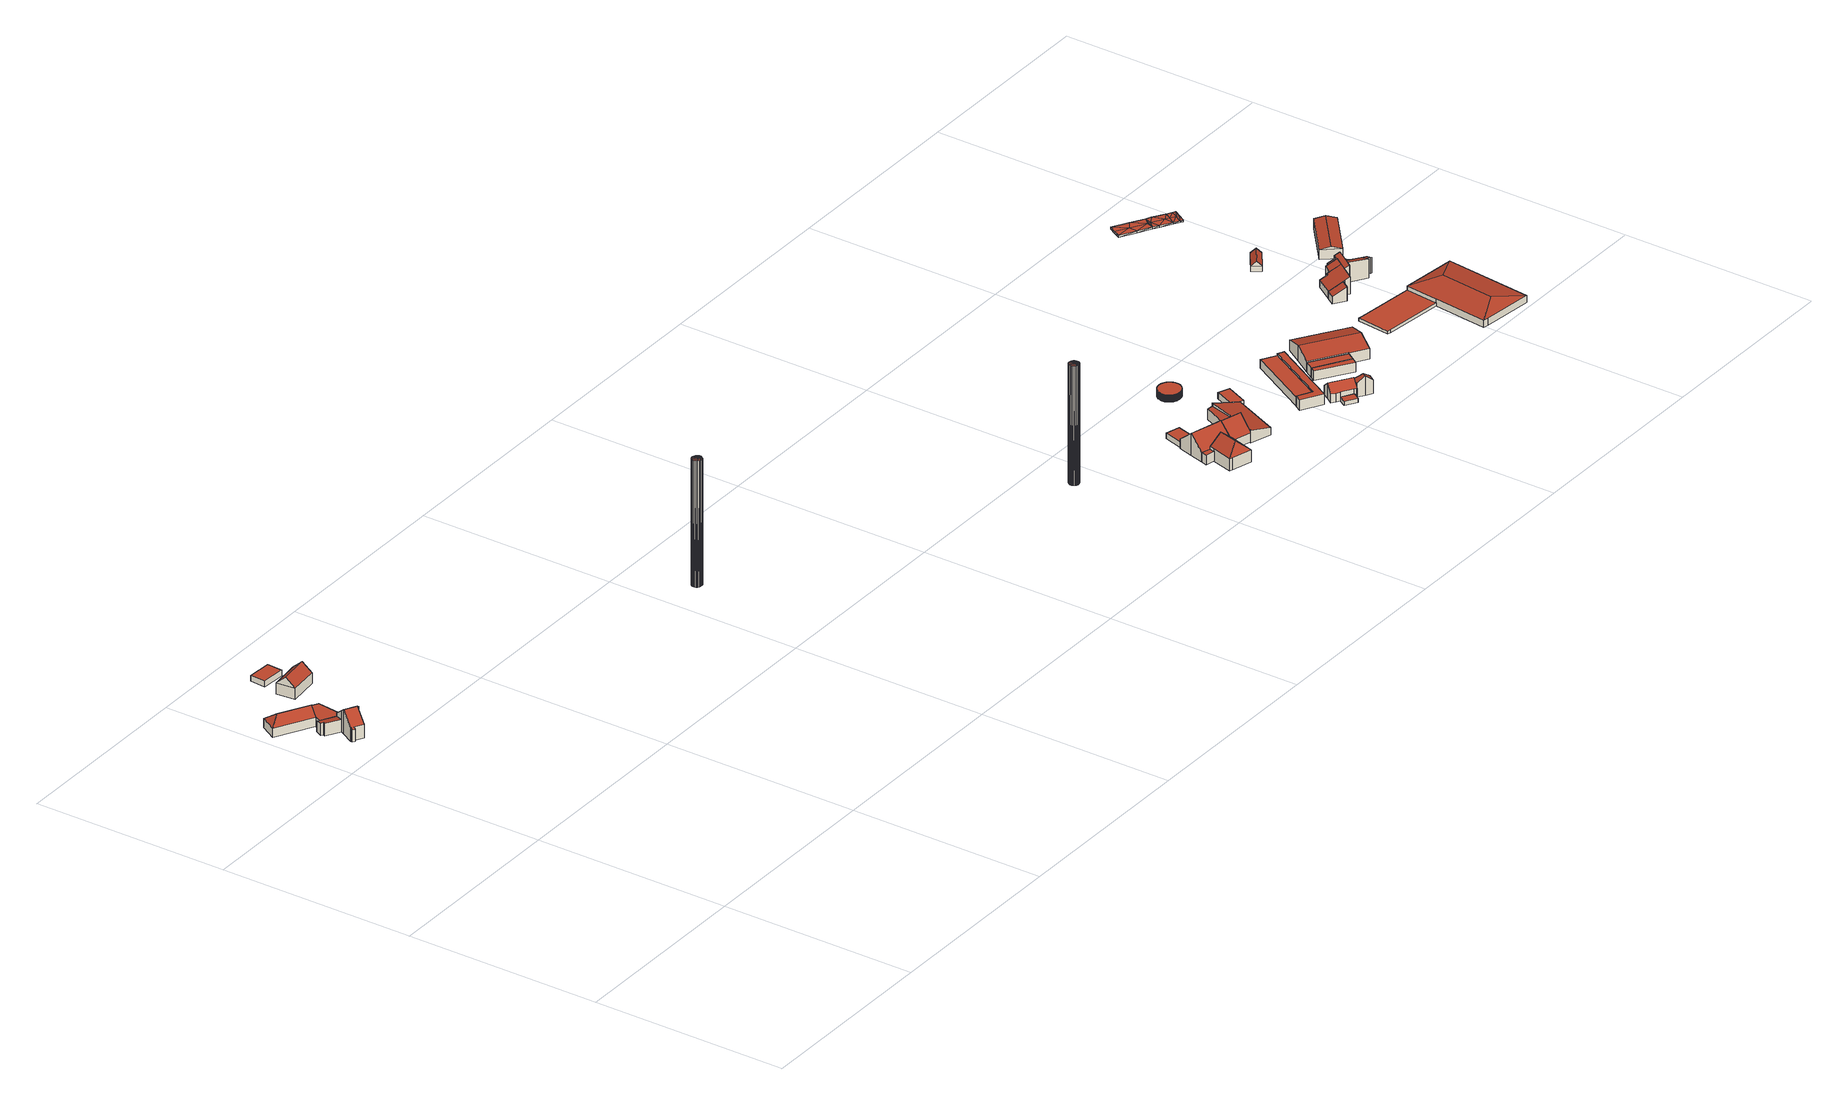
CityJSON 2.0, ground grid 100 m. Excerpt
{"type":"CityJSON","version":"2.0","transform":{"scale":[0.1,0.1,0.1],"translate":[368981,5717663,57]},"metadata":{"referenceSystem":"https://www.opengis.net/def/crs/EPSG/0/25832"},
"CityObjects":{
"building1":{"type":"Building","attributes":{"Gemeindeschluessel":"05562020","Geometrietyp2DReferenz":"3000","function":"31001_2720"},"address":[{"country":"Germany","locality":"Herten","thoroughfareNumber":"125","thoroughfareName":"Hertener Straße"}],"children":["building1-1","building1-2"]},
"building1-1":{"type":"BuildingPart","attributes":{"roofType":"5000","measuredHeight":8.54},"parents":["building1"],"geometry":[{"type":"MultiSurface","lod":"2","boundaries":[[[0,1,2,3]],[[4,5,1,0]],[[6,7,5,4]],[[3,2,8,9]],[[10,6,4,0,11]],[[0,3,11]],[[3,9,10,11]],[[1,5,7,12,8,2]],[[10,13,14]],[[14,13,12,7,6]],[[10,15,13]],[[13,15,9,8,12]]],"semantics":{"surfaces":[{"type":"WallSurface"},{"type":"RoofSurface"},{"type":"GroundSurface"},{"type":"ClosureSurface"}],"values":[0,0,0,0,1,1,1,2,0,3,0,3]}}]},
"building1-2":{"type":"BuildingPart","attributes":{"roofType":"1000","measuredHeight":5.35},"parents":["building1"],"geometry":[{"type":"MultiSurface","lod":"2","boundaries":[[[16,8,17,18]],[[19,20,7,21]],[[22,23,20,19]],[[18,17,23,22]],[[19,21,16,18,22]],[[8,7,20,23,17]],[[16,15,9]],[[14,21,6]],[[13,14,6,7,12]],[[9,15,13,12,8]]],"semantics":{"surfaces":[{"type":"WallSurface"},{"type":"RoofSurface"},{"type":"GroundSurface"},{"type":"ClosureSurface"}],"values":[0,0,0,0,1,2,0,0,3,3]}}]},
"building2":{"type":"Building","attributes":{"Gemeindeschluessel":"05562020","Geometrietyp2DReferenz":"3000","function":"31001_1210"},"address":[{"country":"Germany","locality":"Herten","thoroughfareNumber":"125","thoroughfareName":"Hertener Straße"}],"children":["building2-1","building2-2"]},
"building2-1":{"type":"BuildingPart","attributes":{"roofType":"3100","measuredHeight":12.62},"parents":["building2"],"geometry":[{"type":"MultiSurface","lod":"2","boundaries":[[[24,25,26,27]],[[28,29,25,24]],[[30,31,29,28]],[[32,33,31,30]],[[34,35,33,32]],[[36,37,35,34]],[[38,23,39,40]],[[41,42,23,38]],[[43,44,42,41]],[[45,46,44,43]],[[47,48,46,45]],[[49,50,48,47]],[[51,52,50,49]],[[53,54,52,51]],[[55,56,54,53]],[[57,58,56,55]],[[59,60,58,57]],[[61,62,60,59]],[[63,64,62,61]],[[65,66,64,63]],[[67,68,66,65]],[[27,26,68,67]],[[32,30,28,24,27,67,65,34]],[[63,61,59,57,55,53,51,49,47,45,43,41,38,40,36,34,65]],[[25,29,31,33,35,37,39,23,42,44,46,48,50,52,54,56,58,60,62,64,66,68,26]],[[36,40,69,70]],[[39,37,70,69]]],"semantics":{"surfaces":[{"type":"WallSurface"},{"type":"RoofSurface"},{"type":"GroundSurface"},{"type":"ClosureSurface"}],"values":[0,0,0,0,0,0,0,0,0,0,0,0,0,0,0,0,0,0,0,0,0,0,1,1,2,0,3]}}]},
"building2-2":{"type":"BuildingPart","attributes":{"roofType":"2100","measuredHeight":6.55},"parents":["building2"],"geometry":[{"type":"Solid","lod":"2","boundaries":[[[[71,17,72,73]],[[69,39,17,71]],[[74,75,37,70]],[[76,77,75,74]],[[78,79,77,76]],[[80,81,79,78]],[[73,72,81,80]],[[78,76,74,70,69,71,73,80]],[[17,39,37,75,77,79,81,72]],[[69,70,37,39]]]],"semantics":{"surfaces":[{"type":"WallSurface"},{"type":"RoofSurface"},{"type":"GroundSurface"},{"type":"ClosureSurface"}],"values":[[0,0,0,0,0,0,0,1,2,3]]}}]},
"building3":{"type":"Building","attributes":{"Geometrietyp2DReferenz":"3000","Gemeindeschluessel":"05562020","function":"31001_2720","roofType":"3100","measuredHeight":9.95},"geometry":[{"type":"Solid","lod":"2","boundaries":[[[[82,83,84,85]],[[86,87,83,82]],[[88,89,87,86]],[[85,84,89,88]],[[82,90,86]],[[88,91,85]],[[85,91,90,82]],[[86,90,91,88]],[[83,87,89,84]]]],"semantics":{"surfaces":[{"type":"WallSurface"},{"type":"RoofSurface"},{"type":"GroundSurface"}],"values":[[0,0,0,0,0,0,1,1,2]]}}]},
"building4":{"type":"Building","attributes":{"Geometrietyp2DReferenz":"3000","Gemeindeschluessel":"05562020","function":"31001_2720","roofType":"1000","measuredHeight":3.08},"geometry":[{"type":"Solid","lod":"2","boundaries":[[[[92,93,94,95]],[[96,97,93,92]],[[98,99,97,96]],[[95,94,99,98]],[[96,92,95,98]],[[93,97,99,94]]]],"semantics":{"surfaces":[{"type":"WallSurface"},{"type":"RoofSurface"},{"type":"GroundSurface"}],"values":[[0,0,0,0,1,2]]}}]},
"building5":{"type":"Building","attributes":{"Geometrietyp2DReferenz":"1000","Gemeindeschluessel":"05562020","function":"51002_1251","roofType":"1000","measuredHeight":65},"geometry":[{"type":"Solid","lod":"2","boundaries":[[[[100,101,102]],[[101,103,102]],[[104,105,100]],[[105,101,100]],[[106,107,104]],[[107,105,104]],[[108,109,106]],[[109,107,106]],[[110,111,108]],[[111,109,108]],[[112,113,110]],[[113,111,110]],[[114,115,112]],[[115,113,112]],[[116,117,114]],[[117,115,114]],[[118,119,116]],[[119,117,116]],[[120,121,118]],[[121,119,118]],[[122,123,120]],[[123,121,120]],[[124,125,122]],[[125,123,122]],[[126,127,124]],[[127,125,124]],[[128,129,130]],[[130,131,126]],[[131,127,126]],[[129,131,130]],[[132,133,128]],[[133,129,128]],[[134,135,132]],[[135,133,132]],[[136,137,134]],[[137,135,134]],[[138,139,136]],[[139,137,136]],[[102,103,138]],[[103,139,138]],[[103,101,139]],[[101,105,139]],[[105,107,139]],[[107,109,139]],[[109,111,139]],[[111,113,139]],[[113,115,139]],[[115,117,139]],[[117,119,139]],[[119,121,139]],[[121,123,139]],[[123,125,139]],[[125,127,139]],[[127,131,139]],[[131,129,139]],[[129,133,139]],[[133,135,139]],[[135,137,139]],[[100,102,104]],[[102,138,104]],[[138,136,104]],[[136,134,104]],[[134,132,104]],[[132,128,104]],[[128,130,104]],[[130,126,104]],[[126,124,104]],[[124,122,104]],[[122,120,104]],[[120,118,104]],[[118,116,104]],[[116,114,104]],[[114,112,104]],[[112,110,104]],[[110,108,104]],[[108,106,104]]]],"semantics":{"surfaces":[{"type":"WallSurface"},{"type":"GroundSurface"},{"type":"RoofSurface"}],"values":[[0,0,0,0,0,0,0,0,0,0,0,0,0,0,0,0,0,0,0,0,0,0,0,0,0,0,0,0,0,0,0,0,0,0,0,0,0,0,0,0,1,1,1,1,1,1,1,1,1,1,1,1,1,1,1,1,1,1,2,2,2,2,2,2,2,2,2,2,2,2,2,2,2,2,2,2]]}}]},
"building6":{"type":"Building","attributes":{"Geometrietyp2DReferenz":"1000","Gemeindeschluessel":"05562020","function":"51002_1251","roofType":"1000","measuredHeight":61.5},"geometry":[{"type":"Solid","lod":"2","boundaries":[[[[140,141,142]],[[141,143,142]],[[144,145,140]],[[145,141,140]],[[146,147,144]],[[147,145,144]],[[148,149,146]],[[149,147,146]],[[150,151,148]],[[151,149,148]],[[152,153,150]],[[153,151,150]],[[154,155,152]],[[155,153,152]],[[156,157,154]],[[157,155,154]],[[158,159,156]],[[159,157,156]],[[160,161,158]],[[161,159,158]],[[162,163,160]],[[163,161,160]],[[164,165,162]],[[166,167,168]],[[165,163,162]],[[168,169,164]],[[169,165,164]],[[167,169,168]],[[170,171,166]],[[171,167,166]],[[172,173,170]],[[173,171,170]],[[174,175,172]],[[175,173,172]],[[176,177,174]],[[177,175,174]],[[178,179,176]],[[179,177,176]],[[142,143,178]],[[143,179,178]],[[143,141,179]],[[141,145,179]],[[145,147,179]],[[147,149,179]],[[149,151,179]],[[151,153,179]],[[153,155,179]],[[155,157,179]],[[157,159,179]],[[159,161,179]],[[161,163,179]],[[163,165,179]],[[165,169,179]],[[169,167,179]],[[167,171,179]],[[171,173,179]],[[173,175,179]],[[175,177,179]],[[140,142,144]],[[142,178,144]],[[178,176,144]],[[176,174,144]],[[174,172,144]],[[172,170,144]],[[170,166,144]],[[166,168,144]],[[168,164,144]],[[164,162,144]],[[162,160,144]],[[160,158,144]],[[158,156,144]],[[156,154,144]],[[154,152,144]],[[152,150,144]],[[150,148,144]],[[148,146,144]]]],"semantics":{"surfaces":[{"type":"WallSurface"},{"type":"GroundSurface"},{"type":"RoofSurface"}],"values":[[0,0,0,0,0,0,0,0,0,0,0,0,0,0,0,0,0,0,0,0,0,0,0,0,0,0,0,0,0,0,0,0,0,0,0,0,0,0,0,0,1,1,1,1,1,1,1,1,1,1,1,1,1,1,1,1,1,1,2,2,2,2,2,2,2,2,2,2,2,2,2,2,2,2,2,2]]}}]},
"building7":{"type":"Building","attributes":{"Geometrietyp2DReferenz":"3000","Gemeindeschluessel":"05562020","function":"31001_1210","roofType":"5000","measuredHeight":11.43},"address":[{"country":"Germany","locality":"Herten","thoroughfareNumber":"55","thoroughfareName":"Ebbelicher Weg"}],"geometry":[{"type":"Solid","lod":"2","boundaries":[[[[180,181,182,183]],[[184,185,181,180]],[[186,187,185,184]],[[188,189,187,186]],[[190,191,189,188]],[[192,193,191,190]],[[183,182,193,192]],[[188,186,184,180,194]],[[180,183,192,194]],[[192,190,188,194]],[[181,185,187,189,191,193,182]]]],"semantics":{"surfaces":[{"type":"WallSurface"},{"type":"RoofSurface"},{"type":"GroundSurface"}],"values":[[0,0,0,0,0,0,0,1,1,1,2]]}}]},
"building8":{"type":"Building","attributes":{"Gemeindeschluessel":"05562020","Geometrietyp2DReferenz":"3000","function":"31001_2720"},"address":[{"country":"Germany","locality":"Herten","thoroughfareNumber":"55","thoroughfareName":"Ebbelicher Weg"}],"children":["building8-1","building8-2"]},
"building8-1":{"type":"BuildingPart","attributes":{"roofType":"3100","measuredHeight":11.27},"parents":["building8"],"geometry":[{"type":"Solid","lod":"2","boundaries":[[[[195,196,197,198]],[[199,200,196,195]],[[201,202,200,199]],[[203,204,202,201]],[[205,206,204,203]],[[207,208,206,205]],[[209,210,208,207]],[[198,209,207,205,195]],[[203,201,199,195,205]],[[197,196,200,202,204,206,208,210]],[[198,197,210,209]]]],"semantics":{"surfaces":[{"type":"WallSurface"},{"type":"RoofSurface"},{"type":"GroundSurface"},{"type":"ClosureSurface"}],"values":[[0,0,0,0,0,0,0,1,1,2,3]]}}]},
"building8-2":{"type":"BuildingPart","attributes":{"roofType":"1000","measuredHeight":4.93},"parents":["building8"],"geometry":[{"type":"Solid","lod":"2","boundaries":[[[[198,197,211,212]],[[213,214,210,209]],[[212,211,214,213]],[[209,198,212,213]],[[197,210,214,211]],[[209,210,197,198]]]],"semantics":{"surfaces":[{"type":"WallSurface"},{"type":"RoofSurface"},{"type":"GroundSurface"},{"type":"ClosureSurface"}],"values":[[0,0,0,1,2,3]]}}]},
"building9":{"type":"Building","attributes":{"Geometrietyp2DReferenz":"3000","Gemeindeschluessel":"05562020","function":"31001_2720","roofType":"1000","measuredHeight":2.94},"address":[{"country":"Germany","locality":"Herten","thoroughfareNumber":"55","thoroughfareName":"Ebbelicher Weg"}],"geometry":[{"type":"Solid","lod":"2","boundaries":[[[[215,216,217,218]],[[219,220,216,215]],[[221,222,220,219]],[[218,217,222,221]],[[219,215,218,221]],[[216,220,222,217]]]],"semantics":{"surfaces":[{"type":"WallSurface"},{"type":"RoofSurface"},{"type":"GroundSurface"}],"values":[[0,0,0,0,1,2]]}}]},
"building10":{"type":"Building","attributes":{"Geometrietyp2DReferenz":"3000","Gemeindeschluessel":"05562020","function":"31001_2720","roofType":"3100","measuredHeight":11.49},"address":[{"country":"Germany","locality":"Herten","thoroughfareNumber":"55","thoroughfareName":"Ebbelicher Weg"}],"geometry":[{"type":"Solid","lod":"2","boundaries":[[[[223,224,225,226]],[[227,228,224,223]],[[229,230,228,227]],[[231,232,230,229]],[[233,234,232,231]],[[235,236,234,233]],[[237,238,236,235]],[[226,225,238,237]],[[229,227,223,226,231]],[[237,235,233,231,226]],[[224,228,230,232,234,236,238,225]]]],"semantics":{"surfaces":[{"type":"WallSurface"},{"type":"RoofSurface"},{"type":"GroundSurface"}],"values":[[0,0,0,0,0,0,0,0,1,1,2]]}}]},
"building11":{"type":"Building","attributes":{"Gemeindeschluessel":"05562020","Geometrietyp2DReferenz":"3000","function":"31001_2720"},"address":[{"country":"Germany","locality":"Herten","thoroughfareNumber":"55","thoroughfareName":"Ebbelicher Weg"}],"children":["building11-1","building11-2"]},
"building11-1":{"type":"BuildingPart","attributes":{"roofType":"2100","measuredHeight":7.48},"parents":["building11"],"geometry":[{"type":"MultiSurface","lod":"2","boundaries":[[[239,240,241,242]],[[243,244,240,239]],[[245,246,244,243]],[[247,248,249,250]],[[251,252,248,247]],[[253,254,252,251]],[[242,241,254,253]],[[251,247,250,245,243,239,242,253]],[[240,244,246,249,248,252,254,241]],[[245,250,255,256]],[[249,246,256,255]]],"semantics":{"surfaces":[{"type":"WallSurface"},{"type":"RoofSurface"},{"type":"GroundSurface"},{"type":"ClosureSurface"}],"values":[0,0,0,0,0,0,0,1,2,0,3]}}]},
"building11-2":{"type":"BuildingPart","attributes":{"roofType":"2100","measuredHeight":6.39},"parents":["building11"],"geometry":[{"type":"Solid","lod":"2","boundaries":[[[[257,258,259,260]],[[255,249,258,257]],[[260,259,246,256]],[[255,257,260,256]],[[258,249,246,259]],[[255,256,246,249]]]],"semantics":{"surfaces":[{"type":"WallSurface"},{"type":"RoofSurface"},{"type":"GroundSurface"},{"type":"ClosureSurface"}],"values":[[0,0,0,1,2,3]]}}]},
"building12":{"type":"Building","attributes":{"Geometrietyp2DReferenz":"3000","Gemeindeschluessel":"05562020","function":"31001_2720","roofType":"1000","measuredHeight":3.69},"address":[{"country":"Germany","locality":"Herten","thoroughfareNumber":"55","thoroughfareName":"Ebbelicher Weg"}],"geometry":[{"type":"Solid","lod":"2","boundaries":[[[[261,262,263,264]],[[265,266,262,261]],[[267,268,266,265]],[[269,270,268,267]],[[271,272,270,269]],[[273,274,272,271]],[[275,276,274,273]],[[277,278,276,275]],[[279,280,278,277]],[[281,282,280,279]],[[283,284,282,281]],[[285,286,284,283]],[[287,288,286,285]],[[289,290,288,287]],[[291,292,290,289]],[[293,294,292,291]],[[295,296,294,293]],[[297,298,296,295]],[[299,300,298,297]],[[301,302,300,299]],[[303,304,302,301]],[[305,306,304,303]],[[307,308,306,305]],[[309,310,308,307]],[[311,312,310,309]],[[313,314,312,311]],[[315,316,314,313]],[[317,318,316,315]],[[319,320,318,317]],[[321,322,320,319]],[[323,324,322,321]],[[325,326,324,323]],[[327,328,326,325]],[[329,330,328,327]],[[331,332,330,329]],[[333,334,332,331]],[[335,336,334,333]],[[337,338,336,335]],[[339,340,338,337]],[[341,342,340,339]],[[343,344,342,341]],[[345,346,344,343]],[[347,348,346,345]],[[349,350,348,347]],[[351,352,350,349]],[[353,354,352,351]],[[355,356,354,353]],[[357,358,356,355]],[[359,360,358,357]],[[361,362,360,359]],[[363,364,362,361]],[[365,366,364,363]],[[367,368,366,365]],[[369,370,368,367]],[[371,372,370,369]],[[373,374,372,371]],[[375,376,374,373]],[[377,378,376,375]],[[379,380,378,377]],[[381,382,380,379]],[[383,384,382,381]],[[385,386,384,383]],[[387,388,386,385]],[[389,390,388,387]],[[391,392,390,389]],[[393,394,392,391]],[[395,396,394,393]],[[397,398,396,395]],[[399,400,398,397]],[[401,402,400,399]],[[403,404,402,401]],[[405,406,404,403]],[[407,408,406,405]],[[409,410,408,407]],[[411,412,410,409]],[[413,414,412,411]],[[415,416,414,413]],[[417,418,416,415]],[[419,420,418,417]],[[421,422,420,419]],[[423,424,422,421]],[[425,426,424,423]],[[427,428,426,425]],[[429,430,428,427]],[[431,432,430,429]],[[433,434,432,431]],[[435,436,434,433]],[[437,438,436,435]],[[439,440,438,437]],[[441,442,440,439]],[[443,444,442,441]],[[445,446,444,443]],[[447,448,446,445]],[[449,450,448,447]],[[451,452,450,449]],[[264,263,452,451]],[[449,447,445,443,441,439,437,435,433,431,429,427,425,423,421,419,417,415,413,411,409,407,405,403,401,399,397,395,393,391,389,387,385,383,381,379,377,375,373,371,369,367,365,363,361,359,357,355,353,351,349,347,345,343,341,339,337,335,333,331,329,327,325,323,321,319,317,315,313,311,309,307,305,303,301,299,297,295,293,291,289,287,285,283,281,279,277,275,273,271,269,267,265,261,264,451]],[[262,266,268,270,272,274,276,278,280,282,284,286,288,290,292,294,296,298,300,302,304,306,308,310,312,314,316,318,320,322,324,326,328,330,332,334,336,338,340,342,344,346,348,350,352,354,356,358,360,362,364,366,368,370,372,374,376,378,380,382,384,386,388,390,392,394,396,398,400,402,404,406,408,410,412,414,416,418,420,422,424,426,428,430,432,434,436,438,440,442,444,446,448,450,452,263]]]],"semantics":{"surfaces":[{"type":"WallSurface"},{"type":"RoofSurface"},{"type":"GroundSurface"}],"values":[[0,0,0,0,0,0,0,0,0,0,0,0,0,0,0,0,0,0,0,0,0,0,0,0,0,0,0,0,0,0,0,0,0,0,0,0,0,0,0,0,0,0,0,0,0,0,0,0,0,0,0,0,0,0,0,0,0,0,0,0,0,0,0,0,0,0,0,0,0,0,0,0,0,0,0,0,0,0,0,0,0,0,0,0,0,0,0,0,0,0,0,0,0,0,0,0,1,2]]}}]},
"building13":{"type":"Building","attributes":{"Geometrietyp2DReferenz":"3000","Gemeindeschluessel":"05562020","function":"31001_2720","roofType":"1000","measuredHeight":3.33},"address":[{"country":"Germany","locality":"Herten","thoroughfareNumber":"55","thoroughfareName":"Ebbelicher Weg"}],"geometry":[{"type":"Solid","lod":"2","boundaries":[[[[453,454,455,456]],[[457,458,454,453]],[[459,460,458,457]],[[461,462,460,459]],[[463,464,462,461]],[[465,466,464,463]],[[251,467,466,465]],[[468,469,467,251]],[[456,455,469,468]],[[251,465,463,461,459,457,453,456,468]],[[454,458,460,462,464,466,467,469,455]]]],"semantics":{"surfaces":[{"type":"WallSurface"},{"type":"RoofSurface"},{"type":"GroundSurface"}],"values":[[0,0,0,0,0,0,0,0,0,1,2]]}}]},
"building14":{"type":"Building","attributes":{"Geometrietyp2DReferenz":"3000","Gemeindeschluessel":"05562020","function":"51009_1610","roofType":"1000","measuredHeight":5.32},"geometry":[{"type":"Solid","lod":"2","boundaries":[[[[470,471,472,473]],[[474,475,471,470]],[[476,477,475,474]],[[478,479,477,476]],[[480,481,479,478]],[[473,472,481,480]],[[478,476,474,470,473,480]],[[471,475,477,479,481,472]]]],"semantics":{"surfaces":[{"type":"WallSurface"},{"type":"RoofSurface"},{"type":"GroundSurface"}],"values":[[0,0,0,0,0,0,1,2]]}}]},
"building15":{"type":"Building","attributes":{"Gemeindeschluessel":"05562020","Geometrietyp2DReferenz":"3000","function":"31001_2724"},"address":[{"country":"Germany","locality":"Herten","thoroughfareNumber":"56","thoroughfareName":"Ebbelicher Weg"}],"children":["building15-1","building15-2","building15-3"]},
"building15-1":{"type":"BuildingPart","attributes":{"roofType":"3100","measuredHeight":8.08,"storeysAboveGround":1},"parents":["building15"],"geometry":[{"type":"MultiSurface","lod":"2","boundaries":[[[482,483,484]],[[485,486,487]],[[488,489,486,485]],[[490,491,489,488]],[[492,493,491,490]],[[494,495,493,492]],[[496,497,495,494]],[[498,499,497,496]],[[500,501,502,503]],[[484,483,501,500]],[[490,488,485,487,482,484,500,503,504,492]],[[498,496,494,492,504]],[[486,489,491,493,495,497,499,505,502,501,483]],[[482,487,506,507]],[[486,483,507,506]],[[498,504,508,509]],[[508,505,499,509]],[[504,510,508]],[[508,510,503,502,505]]],"semantics":{"surfaces":[{"type":"WallSurface"},{"type":"RoofSurface"},{"type":"GroundSurface"},{"type":"ClosureSurface"}],"values":[0,0,0,0,0,0,0,0,0,0,1,1,2,0,3,0,3,0,3]}}]},
"building15-2":{"type":"BuildingPart","attributes":{"roofType":"5000","measuredHeight":9.92,"storeysAboveGround":1},"parents":["building15"],"geometry":[{"type":"MultiSurface","lod":"2","boundaries":[[[511,502,512,513]],[[514,515,499,509]],[[516,517,515,514]],[[513,512,517,516]],[[513,516,514,518]],[[514,509,518]],[[509,511,513,518]],[[502,499,515,517,512]],[[511,510,503]],[[508,509,499,505]],[[503,510,508,505,502]]],"semantics":{"surfaces":[{"type":"WallSurface"},{"type":"RoofSurface"},{"type":"GroundSurface"},{"type":"ClosureSurface"}],"values":[0,0,0,0,1,1,1,2,0,3,3]}}]},
"building15-3":{"type":"BuildingPart","attributes":{"roofType":"9999","measuredHeight":2.14,"storeysAboveGround":1},"parents":["building15"],"geometry":[{"type":"Solid","lod":"2","boundaries":[[[[507,506,519,520]],[[506,486,521,519]],[[520,522,483,507]],[[519,521,522,520]],[[506,507,483,486]],[[486,483,522,521]]]],"semantics":{"surfaces":[{"type":"RoofSurface"},{"type":"WallSurface"},{"type":"GroundSurface"}],"values":[[0,1,1,1,1,2]]}}]},
"building16":{"type":"Building","attributes":{"Geometrietyp2DReferenz":"3000","Gemeindeschluessel":"05562020","function":"31001_2724","roofType":"1000","measuredHeight":4.28},"address":[{"country":"Germany","locality":"Herten","thoroughfareNumber":"56","thoroughfareName":"Ebbelicher Weg"}],"geometry":[{"type":"Solid","lod":"2","boundaries":[[[[523,524,525,526]],[[527,528,524,523]],[[529,530,528,527]],[[526,525,530,529]],[[527,523,526,529]],[[524,528,530,525]]]],"semantics":{"surfaces":[{"type":"WallSurface"},{"type":"RoofSurface"},{"type":"GroundSurface"}],"values":[[0,0,0,0,1,2]]}}]},
"building17":{"type":"Building","attributes":{"Geometrietyp2DReferenz":"3000","Gemeindeschluessel":"05562020","function":"51009_1610","roofType":"1000","measuredHeight":4.91},"geometry":[{"type":"Solid","lod":"2","boundaries":[[[[531,532,533,534]],[[535,536,532,531]],[[537,538,536,535]],[[534,533,538,537]],[[535,531,534,537]],[[532,536,538,533]]]],"semantics":{"surfaces":[{"type":"WallSurface"},{"type":"RoofSurface"},{"type":"GroundSurface"}],"values":[[0,0,0,0,1,2]]}}]},
"building18":{"type":"Building","attributes":{"Geometrietyp2DReferenz":"3000","Gemeindeschluessel":"05562020","function":"31001_2724","roofType":"1000","measuredHeight":4.92},"address":[{"country":"Germany","locality":"Herten","thoroughfareNumber":"56","thoroughfareName":"Ebbelicher Weg"}],"geometry":[{"type":"Solid","lod":"2","boundaries":[[[[539,540,541,542]],[[543,544,540,539]],[[531,532,544,543]],[[534,533,532,531]],[[542,541,533,534]],[[531,543,539,542,534]],[[540,544,532,533,541]]]],"semantics":{"surfaces":[{"type":"WallSurface"},{"type":"RoofSurface"},{"type":"GroundSurface"}],"values":[[0,0,0,0,0,1,2]]}}]},
"building19":{"type":"Building","attributes":{"Geometrietyp2DReferenz":"3000","Gemeindeschluessel":"05562020","function":"31001_2723","roofType":"3100","measuredHeight":8.03},"address":[{"country":"Germany","locality":"Herten","thoroughfareNumber":"56","thoroughfareName":"Ebbelicher Weg"}],"geometry":[{"type":"Solid","lod":"2","boundaries":[[[[545,546,541,547]],[[548,549,546,545]],[[550,551,549,548]],[[552,553,551,550]],[[554,555,553,552]],[[556,544,555,554]],[[557,540,544,556]],[[547,541,540,557]],[[547,557,556,554,552,545]],[[550,548,545,552]],[[546,549,551,553,555,544,540,541]]]],"semantics":{"surfaces":[{"type":"WallSurface"},{"type":"RoofSurface"},{"type":"GroundSurface"}],"values":[[0,0,0,0,0,0,0,0,1,1,2]]}}]},
"building20":{"type":"Building","attributes":{"Gemeindeschluessel":"05562020","Geometrietyp2DReferenz":"3000","function":"51003_1201"},"children":["building20-1","building20-2"]},
"building20-1":{"type":"BuildingPart","attributes":{"roofType":"3200","measuredHeight":6.05},"parents":["building20"],"geometry":[{"type":"MultiSurface","lod":"2","boundaries":[[[558,559,560,561]],[[562,563,559,558]],[[564,565,566,567]],[[568,569,565,564]],[[570,571,569,568]],[[561,560,571,570]],[[572,570,568,573]],[[568,564,567,573]],[[573,567,562,558,572]],[[558,561,570,572]],[[559,563,566,565,569,571,560]],[[562,567,574,575]],[[566,563,575,574]]],"semantics":{"surfaces":[{"type":"WallSurface"},{"type":"RoofSurface"},{"type":"GroundSurface"},{"type":"ClosureSurface"}],"values":[0,0,0,0,0,0,1,1,1,1,2,0,3]}}]},
"building20-2":{"type":"BuildingPart","attributes":{"roofType":"1000","measuredHeight":1.45},"parents":["building20"],"geometry":[{"type":"Solid","lod":"2","boundaries":[[[[576,577,578,579]],[[580,581,577,576]],[[582,583,581,580]],[[574,566,583,582]],[[579,578,563,575]],[[574,582,580,576,579,575]],[[577,581,583,566,563,578]],[[574,575,563,566]]]],"semantics":{"surfaces":[{"type":"WallSurface"},{"type":"RoofSurface"},{"type":"GroundSurface"},{"type":"ClosureSurface"}],"values":[[0,0,0,0,0,1,2,3]]}}]},
"building21":{"type":"Building","attributes":{"Gemeindeschluessel":"05562020","Geometrietyp2DReferenz":"3000","function":"31001_1210"},"address":[{"country":"Germany","locality":"Herten","thoroughfareNumber":"70","thoroughfareName":"Ebbelicher Weg"}],"children":["building21-1","building21-2","building21-3","building21-4","building21-5","building21-6"]},
"building21-1":{"type":"BuildingPart","attributes":{"roofType":"2100","measuredHeight":8.9},"parents":["building21"],"geometry":[{"type":"MultiSurface","lod":"2","boundaries":[[[584,585,586,587]],[[588,589,585,584]],[[590,591,589,588]],[[592,593,591,590]],[[594,595,596,597]],[[598,599,595,594]],[[600,601,599,598]],[[602,603,601,600]],[[598,594,597,604,592,590,588,584,587,602,600]],[[586,585,589,591,593,605,596,595,599,601,603]],[[602,587,586,603]],[[604,606,592]],[[605,593,592,606]],[[604,597,596,605]]],"semantics":{"surfaces":[{"type":"WallSurface"},{"type":"RoofSurface"},{"type":"GroundSurface"},{"type":"ClosureSurface"}],"values":[0,0,0,0,0,0,0,0,1,2,3,0,3,3]}}]},
"building21-2":{"type":"BuildingPart","attributes":{"roofType":"2100","measuredHeight":8.84},"parents":["building21"],"geometry":[{"type":"MultiSurface","lod":"2","boundaries":[[[607,608,593,592]],[[609,610,608,607]],[[611,609,607,592,606]],[[608,610,612,605,593]],[[613,614,609]],[[614,613,611,612,610]],[[605,612,611,606]],[[606,592,593,605]]],"semantics":{"surfaces":[{"type":"WallSurface"},{"type":"RoofSurface"},{"type":"GroundSurface"},{"type":"ClosureSurface"}],"values":[0,0,1,2,0,3,3,3]}}]},
"building21-3":{"type":"BuildingPart","attributes":{"roofType":"2100","measuredHeight":10.11},"parents":["building21"],"geometry":[{"type":"MultiSurface","lod":"2","boundaries":[[[615,616,617,618]],[[619,620,621,622]],[[597,596,620,619]],[[623,624,610,614]],[[625,626,624,623]],[[618,617,626,625]],[[623,614,627,597,619,622,615,618,625]],[[616,621,620,596,612,610,624,626,617]],[[615,622,628]],[[621,616,628,622]],[[604,627,611,606]],[[597,604,605,596]],[[606,611,612,605]],[[627,613,611]],[[611,613,614,610,612]]],"semantics":{"surfaces":[{"type":"WallSurface"},{"type":"RoofSurface"},{"type":"GroundSurface"},{"type":"ClosureSurface"}],"values":[0,0,0,0,0,0,1,2,0,3,0,3,3,0,3]}}]},
"building21-4":{"type":"BuildingPart","attributes":{"roofType":"2100","measuredHeight":10.1},"parents":["building21"],"geometry":[{"type":"Solid","lod":"2","boundaries":[[[[629,630,631,632]],[[633,634,630,629]],[[622,621,634,633]],[[635,636,616,628]],[[637,638,636,635]],[[639,640,638,637]],[[641,642,640,639]],[[643,644,642,641]],[[632,631,645,646]],[[643,641,639,637,635,628,622,633,629,632,646]],[[630,634,621,616,636,638,640,642,644,645,631]],[[622,628,616,621]],[[645,644,643,646]]]],"semantics":{"surfaces":[{"type":"WallSurface"},{"type":"RoofSurface"},{"type":"GroundSurface"},{"type":"ClosureSurface"}],"values":[[0,0,0,0,0,0,0,0,0,1,2,3,3]]}}]},
"building21-5":{"type":"BuildingPart","attributes":{"roofType":"2100","measuredHeight":7.28},"parents":["building21"],"geometry":[{"type":"MultiSurface","lod":"2","boundaries":[[[647,586,648,649]],[[650,651,603,652]],[[649,648,651,650]],[[652,647,649,650]],[[586,603,651,648]],[[647,652,602,587]],[[603,586,587,602]]],"semantics":{"surfaces":[{"type":"WallSurface"},{"type":"RoofSurface"},{"type":"GroundSurface"},{"type":"ClosureSurface"}],"values":[0,0,0,1,2,0,3]}}]},
"building21-6":{"type":"BuildingPart","attributes":{"roofType":"2100","measuredHeight":8.25},"parents":["building21"],"geometry":[{"type":"Solid","lod":"2","boundaries":[[[[653,654,655,656]],[[646,645,654,653]],[[657,658,644,643]],[[659,660,658,657]],[[661,662,660,659]],[[663,664,662,661]],[[656,655,664,663]],[[661,659,657,643,646,653,656,663]],[[654,645,644,658,660,662,664,655]],[[644,645,646,643]]]],"semantics":{"surfaces":[{"type":"WallSurface"},{"type":"RoofSurface"},{"type":"GroundSurface"},{"type":"ClosureSurface"}],"values":[[0,0,0,0,0,0,0,1,2,3]]}}]},
"building22":{"type":"Building","attributes":{"Geometrietyp2DReferenz":"3000","Gemeindeschluessel":"05562020","function":"31001_2720","roofType":"3100","measuredHeight":5.12},"address":[{"country":"Germany","locality":"Herten","thoroughfareNumber":"70","thoroughfareName":"Ebbelicher Weg"}],"geometry":[{"type":"Solid","lod":"2","boundaries":[[[[665,666,667,668]],[[669,670,666,665]],[[671,672,670,669]],[[668,667,672,671]],[[665,673,669]],[[671,674,668]],[[668,674,673,665]],[[669,673,674,671]],[[666,670,672,667]]]],"semantics":{"surfaces":[{"type":"WallSurface"},{"type":"RoofSurface"},{"type":"GroundSurface"}],"values":[[0,0,0,0,0,0,1,1,2]]}}]},
"building23":{"type":"Building","attributes":{"Geometrietyp2DReferenz":"3000","Gemeindeschluessel":"05562020","function":"31001_2720","roofType":"2100","measuredHeight":4.63},"address":[{"country":"Germany","locality":"Herten","thoroughfareNumber":"70","thoroughfareName":"Ebbelicher Weg"}],"geometry":[{"type":"Solid","lod":"2","boundaries":[[[[675,676,677,637]],[[678,679,676,675]],[[680,681,679,678]],[[682,683,681,680]],[[684,685,683,682]],[[641,686,685,684]],[[639,687,686,641]],[[637,677,687,639]],[[641,684,682,680,678,675,637,639]],[[676,679,681,683,685,686,687,677]]]],"semantics":{"surfaces":[{"type":"WallSurface"},{"type":"RoofSurface"},{"type":"GroundSurface"}],"values":[[0,0,0,0,0,0,0,0,1,2]]}}]},
"building24":{"type":"Building","attributes":{"Geometrietyp2DReferenz":"2000","Gemeindeschluessel":"05562020","function":"53001_1800","roofType":"9999","measuredHeight":1},"geometry":[{"type":"Solid","lod":"2","boundaries":[[[[688,689,690]],[[689,691,690]],[[692,693,688]],[[693,689,688]],[[694,695,692]],[[695,693,692]],[[696,697,694]],[[697,695,694]],[[698,699,696]],[[699,697,696]],[[700,701,698]],[[701,699,698]],[[702,703,700]],[[703,701,700]],[[704,705,702]],[[705,703,702]],[[706,707,704]],[[707,705,704]],[[708,709,706]],[[709,707,706]],[[710,711,708]],[[711,709,708]],[[712,713,714]],[[714,713,710]],[[713,711,710]],[[715,712,714]],[[716,717,715]],[[717,712,715]],[[718,719,716]],[[719,717,716]],[[720,721,718]],[[721,719,718]],[[722,723,720]],[[723,721,720]],[[690,691,722]],[[691,723,722]],[[721,723,724]],[[724,723,691]],[[724,691,689]],[[724,689,693]],[[724,693,725]],[[725,693,695]],[[725,695,726]],[[726,695,727]],[[727,695,697]],[[727,697,728]],[[728,697,699]],[[728,699,729]],[[729,699,701]],[[729,701,703]],[[729,703,730]],[[730,703,705]],[[730,705,707]],[[730,707,709]],[[709,711,713]],[[709,713,730]],[[730,713,712]],[[730,712,729]],[[729,712,728]],[[728,712,717]],[[728,717,727]],[[727,717,719]],[[727,719,726]],[[726,719,725]],[[725,719,721]],[[725,721,724]],[[720,731,722]],[[731,690,722]],[[731,688,690]],[[731,692,688]],[[731,732,692]],[[732,694,692]],[[732,733,694]],[[733,734,694]],[[734,696,694]],[[734,735,696]],[[735,698,696]],[[735,736,698]],[[736,700,698]],[[736,702,700]],[[736,737,702]],[[737,704,702]],[[737,706,704]],[[737,708,706]],[[708,714,710]],[[708,737,714]],[[737,715,714]],[[737,736,715]],[[736,735,715]],[[735,716,715]],[[735,734,716]],[[734,718,716]],[[734,733,718]],[[733,732,718]],[[732,720,718]],[[732,731,720]]]],"semantics":{"surfaces":[{"type":"WallSurface"},{"type":"GroundSurface"},{"type":"RoofSurface"}],"values":[[0,0,0,0,0,0,0,0,0,0,0,0,0,0,0,0,0,0,0,0,0,0,0,0,0,0,0,0,0,0,0,0,0,0,0,0,1,1,1,1,1,1,1,1,1,1,1,1,1,1,1,1,1,1,1,1,1,1,1,1,1,1,1,1,1,1,2,2,2,2,2,2,2,2,2,2,2,2,2,2,2,2,2,2,2,2,2,2,2,2,2,2,2,2,2,2]]}}]},
"building25":{"type":"Building","attributes":{"Geometrietyp2DReferenz":"3000","Gemeindeschluessel":"05562020","function":"31001_2720","roofType":"3100","measuredHeight":6.4},"address":[{"country":"Germany","locality":"Herten","thoroughfareNumber":"70","thoroughfareName":"Ebbelicher Weg"}],"geometry":[{"type":"Solid","lod":"2","boundaries":[[[[738,739,740,741]],[[742,743,739,738]],[[744,745,743,742]],[[741,740,745,744]],[[738,746,742]],[[744,747,741]],[[741,747,746,738]],[[742,746,747,744]],[[739,743,745,740]]]],"semantics":{"surfaces":[{"type":"WallSurface"},{"type":"RoofSurface"},{"type":"GroundSurface"}],"values":[[0,0,0,0,0,0,1,1,2]]}}]}
},
"vertices":[
[56,2512,86],[56,2512,39],[9,2430,39],[9,2430,86],[133,2469,86],[133,2469,39],[240,2409,86],[240,2409,39],[194,2327,39],[194,2327,86],[217,2368,124],[71,2450,124],[217,2368,39],[217,2368,92],[236,2402,92],[197,2334,92],
[194,2327,92],[174,2292,39],[174,2292,92],[292,2379,92],[292,2379,39],[240,2409,92],[273,2236,92],[273,2236,39],
[188,2111,101],[188,2111,39],[192,2119,39],[192,2119,109],[175,2118,101],[175,2118,39],[179,2126,109],[179,2126,39],[176,2128,109],[176,2128,39],[211,2190,165],[211,2190,39],[220,2207,149],[220,2207,39],[273,2236,109],[246,2251,39],[246,2251,108],[278,2233,109],[278,2233,39],[280,2236,105],[280,2236,39],[285,2234,105],[285,2234,39],[283,2230,109],[283,2230,39],[292,2225,109],[292,2225,39],[299,2236,98],[299,2236,39],[310,2229,98],[310,2229,39],[304,2218,109],[304,2218,39],[290,2193,131],[290,2193,39],[302,2187,131],[302,2187,39],[289,2163,152],[289,2163,39],[277,2170,152],[277,2170,39],[269,2156,165],[269,2156,39],[234,2095,109],[234,2095,39],[246,2251,93],[220,2207,104],
[174,2292,93],[173,2292,39],[173,2292,93],[148,2248,104],[148,2248,39],[154,2258,102],[154,2258,39],[142,2265,102],[142,2265,39],[161,2299,93],[161,2299,39],
[346,2542,86],[346,2542,30],[500,2558,30],[500,2558,86],[337,2640,86],[337,2640,30],[490,2656,86],[490,2656,30],[342,2591,129],[495,2607,129],
[488,2789,57],[488,2789,27],[367,2797,27],[367,2797,57],[482,2709,57],[482,2709,27],[362,2717,57],[362,2717,27],
[2161,1636,700],[2161,1636,50],[2156,1642,700],[2156,1642,50],[2163,1629,700],[2163,1629,50],[2163,1621,700],[2163,1621,50],[2161,1613,700],[2161,1613,50],[2156,1607,700],[2156,1607,50],[2150,1602,700],[2150,1602,50],[2143,1600,700],[2143,1600,50],[2135,1600,700],[2135,1600,50],[2127,1602,700],[2127,1602,50],[2121,1607,700],[2121,1607,50],[2117,1613,700],[2117,1613,50],[2114,1621,700],[2114,1621,50],[2114,1629,700],[2114,1629,50],[2121,1642,700],[2121,1642,50],[2117,1636,700],[2117,1636,50],[2127,1647,700],[2127,1647,50],[2135,1649,700],[2135,1649,50],[2143,1649,700],[2143,1649,50],[2150,1647,700],[2150,1647,50],
[3845,774,651],[3845,774,36],[3841,780,651],[3841,780,36],[3848,766,651],[3848,766,36],[3848,758,651],[3848,758,36],[3845,751,651],[3845,751,36],[3841,745,651],[3841,745,36],[3835,740,651],[3835,740,36],[3827,738,651],[3827,738,36],[3819,738,651],[3819,738,36],[3812,740,651],[3812,740,36],[3805,745,651],[3805,745,36],[3801,751,651],[3801,751,36],[3798,758,651],[3798,758,36],[3801,774,651],[3801,774,36],[3798,766,651],[3798,766,36],[3805,780,651],[3805,780,36],[3812,785,651],[3812,785,36],[3819,787,651],[3819,787,36],[3827,787,651],[3827,787,36],[3835,785,651],[3835,785,36],
[4334,279,71],[4334,279,9],[4345,275,9],[4345,275,71],[4364,383,71],[4364,383,9],[4372,412,71],[4372,412,9],[4431,395,123],[4431,395,9],[4490,378,71],[4490,378,9],[4451,245,71],[4451,245,9],[4403,299,123],
[4346,496,123],[4346,496,10],[4326,425,10],[4326,425,59],[4366,567,59],[4366,567,10],[4439,546,59],[4439,546,10],[4531,519,59],[4531,519,10],[4511,449,123],[4511,449,10],[4490,378,59],[4490,378,10],[4372,412,59],[4372,412,10],
[4317,395,10],[4317,395,59],[4364,383,59],[4364,383,10],
[4466,643,44],[4466,643,15],[4394,663,15],[4394,663,44],[4439,546,44],[4439,546,15],[4366,567,44],[4366,567,15],
[4598,348,52],[4598,348,7],[4619,418,7],[4619,418,122],[4595,348,52],[4595,348,7],[4490,378,52],[4490,378,7],[4511,449,122],[4511,449,7],[4531,519,52],[4531,519,7],[4599,500,52],[4599,500,7],[4641,488,52],[4641,488,7],
[4595,348,68],[4595,348,1],[4594,346,1],[4594,346,67],[4598,348,67],[4598,348,1],[4641,488,72],[4641,488,1],[4771,568,49],[4771,568,1],[4678,610,1],[4678,610,76],[4809,551,38],[4809,551,1],[4703,315,38],[4703,315,1],[4678,610,61],[4641,488,65],
[4654,620,54],[4654,620,1],[4599,500,1],[4599,500,54],
[4665,894,46],[4665,894,10],[4663,890,10],[4663,890,46],[4667,897,46],[4667,897,10],[4669,899,46],[4669,899,10],[4671,902,46],[4671,902,10],[4673,904,46],[4673,904,10],[4675,906,46],[4675,906,10],[4677,909,46],[4677,909,10],[4680,911,46],[4680,911,10],[4683,913,46],[4683,913,10],[4686,915,46],[4686,915,10],[4689,916,46],[4689,916,10],[4692,917,46],[4692,917,10],[4696,919,46],[4696,919,10],[4699,920,46],[4699,920,10],[4703,921,46],[4703,921,10],[4706,921,46],[4706,921,10],[4710,922,46],[4710,922,10],[4713,922,46],[4713,922,10],[4716,922,46],[4716,922,10],[4719,922,46],[4719,922,10],[4722,921,46],[4722,921,10],[4726,921,46],[4726,921,10],[4730,920,46],[4730,920,10],[4734,918,46],[4734,918,10],[4737,917,46],[4737,917,10],[4739,916,46],[4739,916,10],[4743,914,46],[4743,914,10],[4746,912,46],[4746,912,10],[4749,910,46],[4749,910,10],[4751,908,46],[4751,908,10],[4754,906,46],[4754,906,10],[4756,904,46],[4756,904,10],[4758,902,46],[4758,902,10],[4760,899,46],[4760,899,10],[4762,896,46],[4762,896,10],[4764,893,46],[4764,893,10],[4766,890,46],[4766,890,10],[4767,887,46],[4767,887,10],[4768,883,46],[4768,883,10],[4769,880,46],[4769,880,10],[4770,876,46],[4770,876,10],[4771,873,46],[4771,873,10],[4771,869,46],[4771,869,10],[4771,866,46],[4771,866,10],[4771,863,46],[4771,863,10],[4771,860,46],[4771,860,10],[4771,857,46],[4771,857,10],[4770,853,46],[4770,853,10],[4769,849,46],[4769,849,10],[4768,846,46],[4768,846,10],[4767,843,46],[4767,843,10],[4765,840,46],[4765,840,10],[4762,836,46],[4762,836,10],[4760,832,46],[4760,832,10],[4757,829,46],[4757,829,10],[4753,826,46],[4753,826,10],[4750,823,46],[4750,823,10],[4747,821,46],[4747,821,10],[4744,818,46],[4744,818,10],[4741,817,46],[4741,817,10],[4738,815,46],[4738,815,10],[4735,814,46],[4735,814,10],[4732,813,46],[4732,813,10],[4728,812,46],[4728,812,10],[4725,811,46],[4725,811,10],[4721,810,46],[4721,810,10],[4717,810,46],[4717,810,10],[4713,810,46],[4713,810,10],[4709,810,46],[4709,810,10],[4704,810,46],[4704,810,10],[4700,811,46],[4700,811,10],[4695,812,46],[4695,812,10],[4692,813,46],[4692,813,10],[4687,815,46],[4687,815,10],[4683,818,46],[4683,818,10],[4679,820,46],[4679,820,10],[4676,823,46],[4676,823,10],[4673,826,46],[4673,826,10],[4670,829,46],[4670,829,10],[4668,832,46],[4668,832,10],[4666,835,46],[4666,835,10],[4664,838,46],[4664,838,10],[4663,841,46],[4663,841,10],[4661,844,46],[4661,844,10],[4660,847,46],[4660,847,10],[4659,850,46],[4659,850,10],[4658,853,46],[4658,853,10],[4658,857,46],[4658,857,10],[4657,861,46],[4657,861,10],[4657,865,46],[4657,865,10],[4657,869,46],[4657,869,10],[4658,873,46],[4658,873,10],[4659,878,46],[4659,878,10],[4660,882,46],[4660,882,10],[4662,887,46],[4662,887,10],
[4820,679,38],[4820,679,5],[4819,677,5],[4819,677,38],[4877,655,38],[4877,655,5],[4828,545,38],[4828,545,5],[4812,552,38],[4812,552,5],[4812,551,38],[4812,551,5],[4810,552,38],[4810,552,5],[4809,551,5],[4771,568,38],[4771,568,5],
[5019,304,72],[5019,304,18],[4945,345,18],[4945,345,72],[5196,620,72],[5196,620,18],[5227,603,72],[5227,603,18],[5030,252,72],[5030,252,18],[4925,311,72],[4925,311,18],
[5146,172,67],[5146,172,22],[5146,172,66],[5088,208,66],[5088,208,22],[5088,208,67],[5072,218,66],[5072,218,22],[5051,232,67],[5051,232,22],[5073,264,103],[5073,264,22],[5094,297,67],[5094,297,22],[5199,229,67],[5199,229,22],[5182,203,96],[5182,203,22],[5155,166,66],[5155,166,22],[5158,165,22],[5158,165,66],[5178,197,103],[5178,197,22],[5088,208,43],[5146,172,43],[5178,197,91],[5182,203,91],[5172,187,91],
[5158,165,91],[5191,144,22],[5191,144,121],[5248,160,91],[5248,160,22],[5224,123,91],[5224,123,22],[5204,164,121],
[5065,171,43],[5122,135,43],[5065,171,22],[5122,135,22],
[5196,620,63],[5196,620,20],[5122,661,20],[5122,661,63],[5019,304,63],[5019,304,20],[4945,345,63],[4945,345,20],
[5350,320,72],[5350,320,23],[5179,427,23],[5179,427,72],[5331,291,72],[5331,291,23],[5163,402,72],[5163,402,23],
[5375,360,72],[5375,360,23],[5207,470,23],[5207,470,72],[5373,357,72],[5373,357,23],
[5262,554,103],[5262,554,23],[5207,470,77],[5316,637,77],[5316,637,23],[5567,473,77],[5567,473,23],[5513,389,103],[5513,389,23],[5457,304,76],[5457,304,23],[5373,357,76],[5375,360,77],
[5956,35,66],[5956,35,31],[5979,32,31],[5979,32,66],[5989,313,66],[5989,313,31],[6194,461,66],[6194,461,31],[6008,483,31],[6008,483,66],[6292,450,66],[6292,450,31],[6240,2,66],[6240,2,31],[6108,104,92],[6140,381,92],[6008,483,46],[5989,313,46],
[5667,351,46],[5667,351,31],[5683,349,31],[5683,349,46],[5687,521,46],[5687,521,31],[5711,518,46],[5711,518,31],
[5813,818,79],[5813,818,42],[5752,731,42],[5752,731,79],[5844,796,98],[5844,796,42],[5851,806,98],[5851,806,42],[5860,799,104],[5860,799,42],[5840,673,131],[5840,673,42],[5883,734,42],[5883,734,131],[5819,688,118],[5819,688,42],[5817,686,118],[5817,686,42],[5810,691,114],[5810,691,42],[5906,767,131],[5906,767,42],[5906,767,130],
[5890,840,104],[5890,840,42],[5900,833,110],[5900,833,42],[5935,809,130],[5935,809,42],[5924,816,124],[5900,833,109],
[5974,821,143],[5974,821,42],[5952,837,42],[5952,837,130],[5903,720,143],[5903,720,42],[5917,740,42],[5917,740,143],[5907,843,109],[5907,843,42],[5940,820,130],[5940,820,42],[5935,809,131],[5974,821,92],
[6010,700,133],[6010,700,42],[6012,698,42],[6012,698,133],[5999,684,142],[5999,684,42],[5993,808,92],[5993,808,42],[5995,812,90],[5995,812,42],[6007,804,90],[6007,804,42],[6016,798,90],[6016,798,42],[6060,767,90],[6060,767,42],[6022,713,42],[6022,713,123],
[5752,731,80],[5723,690,42],[5723,690,80],[5782,650,115],[5782,650,42],[5810,691,115],
[6039,701,123],[6039,701,42],[6038,700,42],[6038,700,124],[6070,760,90],[6070,760,42],[6080,753,90],[6080,753,42],[6073,743,96],[6073,743,42],[6042,697,124],[6042,697,42],
[5788,1109,63],[5788,1109,36],[5882,1177,36],[5882,1177,63],[5758,1151,63],[5758,1151,36],[5853,1218,63],[5853,1218,36],[5773,1130,87],[5868,1198,87],
[5993,808,93],[5993,808,46],[5995,812,46],[5952,837,92],[5952,837,46],[5985,883,63],[5985,883,46],[6046,841,63],[6046,841,46],[6044,837,66],[6044,837,46],[6016,798,46],[6007,804,46],
[5646,1824,90],[5646,1824,80],[5626,1789,90],[5626,1789,80],[5724,1779,90],[5724,1779,80],[5791,1740,90],[5791,1740,80],[5818,1725,90],[5818,1725,80],[5879,1690,89],[5879,1690,79],[5880,1689,89],[5880,1689,79],[5906,1674,89],[5906,1674,79],[5907,1674,89],[5907,1674,79],[5920,1666,89],[5920,1666,79],[5900,1631,89],[5900,1631,79],[5880,1597,89],[5880,1597,79],[5840,1620,79],[5866,1605,79],[5866,1605,89],[5840,1620,89],[5779,1655,90],[5779,1655,80],[5751,1671,90],[5751,1671,80],[5684,1710,90],[5684,1710,80],[5606,1754,90],[5606,1754,80],[5687,1754,80],[5765,1709,80],[5771,1706,80],[5779,1701,80],[5840,1666,79],[5860,1655,79],[5886,1639,79],[5687,1754,90],[5765,1709,90],[5771,1706,90],[5779,1701,90],[5840,1666,89],[5860,1655,89],[5886,1639,89],
[6063,866,100],[6063,866,50],[6269,1039,50],[6269,1039,100],[5995,947,100],[5995,947,50],[6202,1119,100],[6202,1119,50],[6029,906,114],[6236,1079,114]
]}
